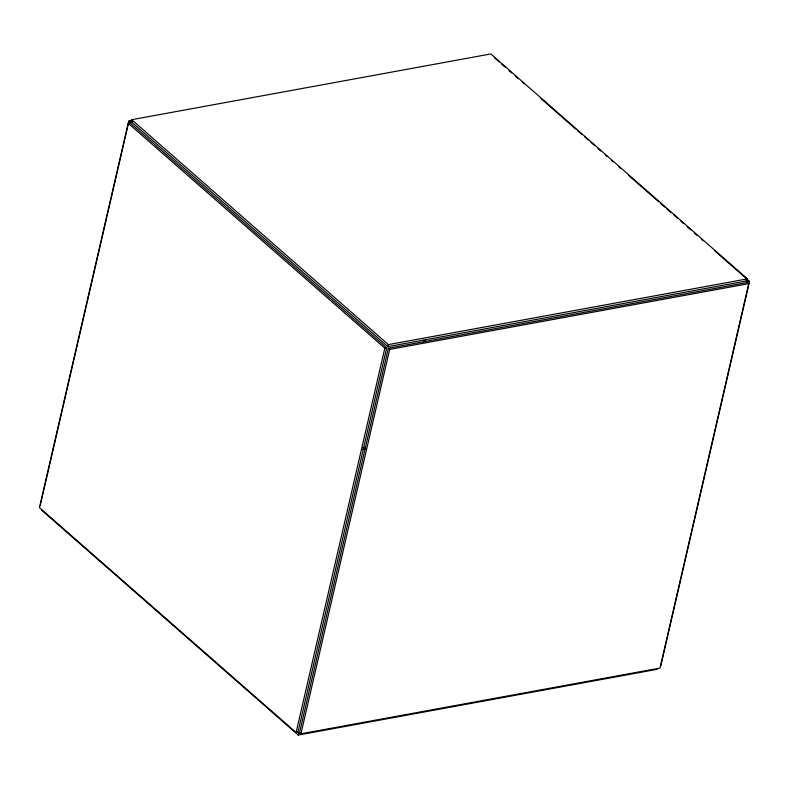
<?xml version="1.0" encoding="UTF-8"?>
<svg xmlns="http://www.w3.org/2000/svg" width="789" height="789" viewBox="0 0 789 789"><rect width="100%" height="100%" fill="white"/><g stroke="black" fill="none" stroke-linecap="round" stroke-linejoin="round"><path stroke-width="1.18" d="M128.193 123.232L39.45 507.633L296.082 732.557L297.966 732.212L386.709 347.811L130.077 122.887L128.193 123.232L384.835 348.156L386.709 347.811M40.259 505.345L101.268 241.069M101.534 239.925L106.811 217.044M107.077 215.9L112.363 193.019M112.62 191.875L117.906 168.994M118.172 167.85L123.449 144.969M123.715 143.825L129.001 120.944L132.542 120.303M131.714 119.701L131.25 121.713L387.882 346.637L746.966 280.884L747.43 278.872L490.788 53.948L131.714 119.701L388.346 344.615L747.43 278.872M296.082 732.557L384.835 348.156M657.286 669.299L298.212 735.052L298.676 733.04L296.891 731.482M387.882 346.637L388.346 344.615M388.326 348.225L299.573 732.626L300.925 733.8L659.999 668.056L748.741 283.655L747.4 282.472L388.326 348.225L389.667 349.409L748.741 283.655M300.925 733.8L389.667 349.409M423.387 342.387L423.92 340.098M425.271 341.657L425.794 339.369M660.807 665.768L749.55 281.367L714.795 250.912M132.71 121.693L130.343 122.127L129.001 120.944M749.55 281.367L747.666 281.712L745.891 280.154M362.881 447.698L365.238 447.264M362.141 449.503L365.682 448.852M298.676 733.04L301.033 732.606M494.693 58.011L499.151 61.917M501.824 64.254L505.394 67.381M508.954 70.507L511.627 72.844M515.187 75.971L517.87 78.318M522.318 82.224L524.103 83.782M541.037 98.625L575.783 129.08M577.568 130.639L582.026 134.544M584.698 136.892L588.259 140.008M590.931 142.355L594.502 145.482M598.062 148.608L600.735 150.946M605.193 154.851L606.978 156.409M611.426 160.315L613.211 161.883M618.556 166.568L620.341 168.126M628.36 175.158L652.424 196.244M653.312 197.023L658.657 201.708M660.442 203.276L664.9 207.182M666.675 208.74L671.133 212.645M673.806 214.983L677.366 218.109M680.937 221.236L683.609 223.583M687.17 226.699L690.74 229.826M694.3 232.952L696.973 235.29M701.431 239.195L703.216 240.763M41.57 510.128L298.212 735.052"/></g></svg>
